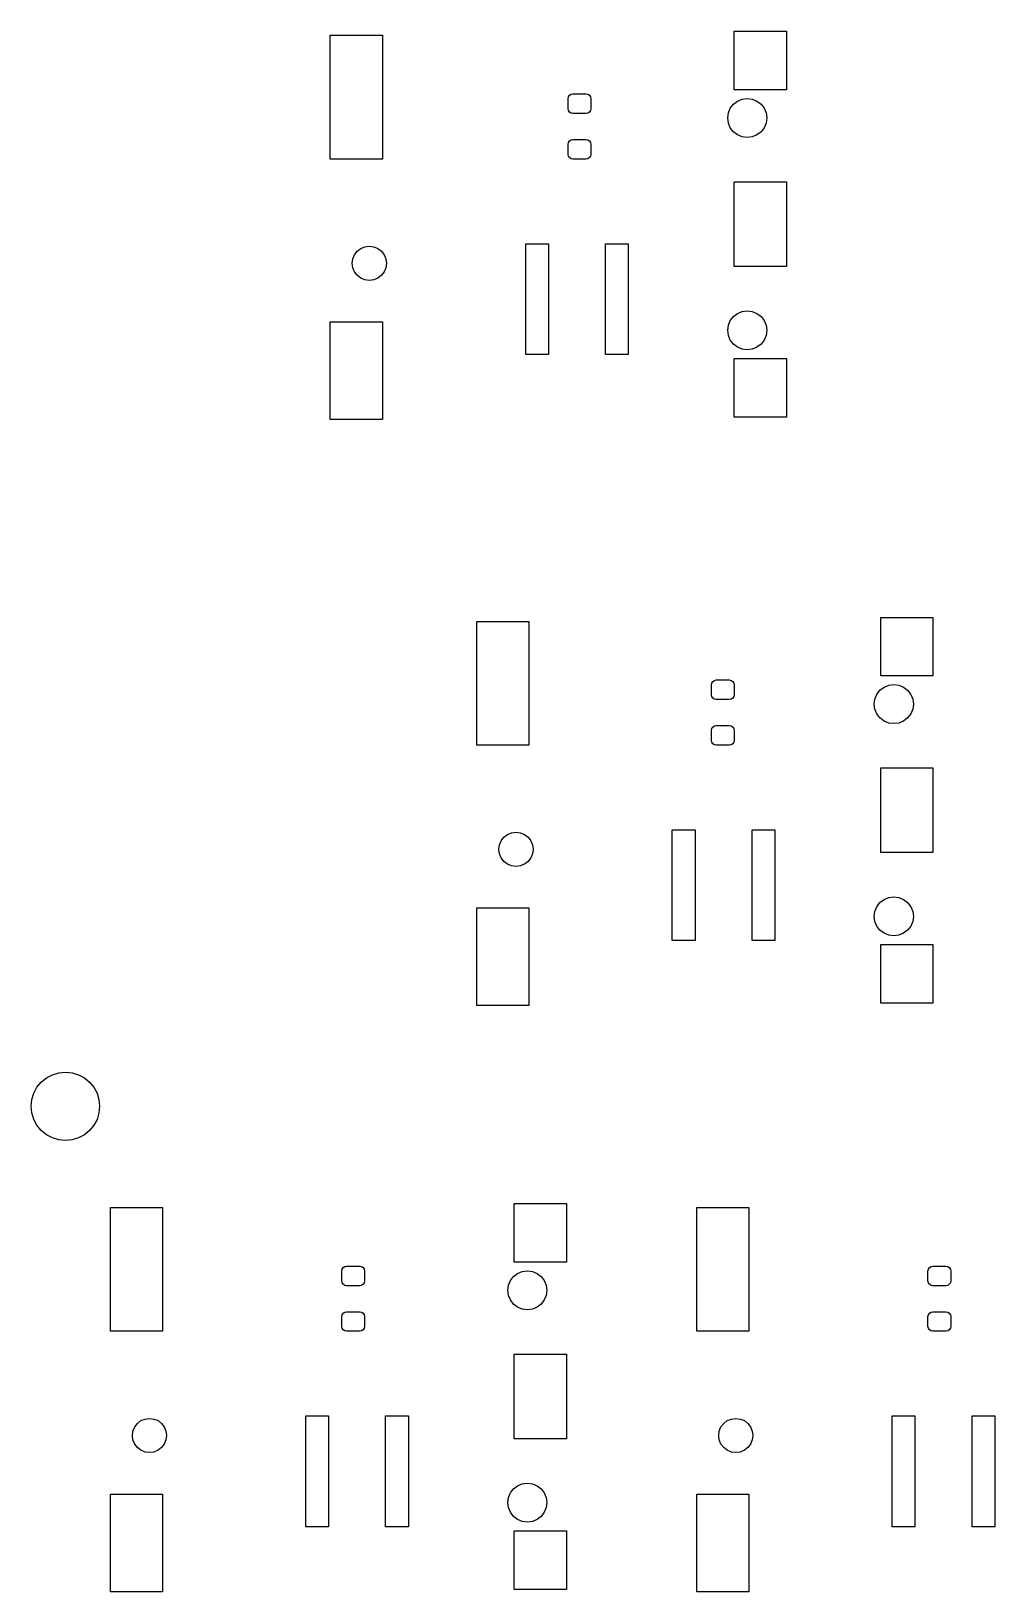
# Model space of a CAD drawing. Extents: x 0.7 to 11, y -6.1 to -1.6.
# Drawn here: x 0.684 to 1.848, y -5.756 to -3.869 of the extents above; entities that cross this region are included whole.
import ezdxf

# ---------------------------------------------------------------- set-up
doc = ezdxf.new("R2010")
doc.units = 0
doc.header["$MEASUREMENT"] = 0
doc.layers.add('BLACK', color=7, linetype='CONTINUOUS')

msp = doc.modelspace()

# ---------------------------------------------------------------- linework, layer by layer
at = {"layer": 'BLACK', "linetype": 'CONTINUOUS'}
for p, q in [((1.0453, -4.0236), (1.0453, -3.874)), ((1.0453, -3.874), (1.1083, -3.874)), ((1.1083, -3.874), (1.1083, -4.0236)), ((1.5335, -3.94), (1.5335, -3.8691)), ((1.5335, -3.8691), (1.5965, -3.8691)), ((1.5965, -3.8691), (1.5965, -3.94)), ((1.5965, -3.94), (1.5335, -3.94)), ((1.3327, -3.9508), (1.3331, -3.9485)), ((1.3327, -3.9626), (1.3327, -3.9508)), ((1.3331, -3.9485), (1.3344, -3.9466)), ((1.3344, -3.9466), (1.3363, -3.9453)), ((1.3363, -3.9453), (1.3386, -3.9449)), ((1.3386, -3.9449), (1.3543, -3.9449)), ((1.3543, -3.9449), (1.3566, -3.9453)), ((1.3566, -3.9453), (1.3585, -3.9466)), ((1.3585, -3.9466), (1.3598, -3.9485)), ((1.3598, -3.9485), (1.3602, -3.9508)), ((1.3602, -3.9508), (1.3602, -3.9626)), ((1.5264, -3.9679), (1.5288, -3.9622)), ((1.5288, -3.9622), (1.5325, -3.9573)), ((1.5325, -3.9573), (1.5374, -3.9536)), ((1.5374, -3.9536), (1.5431, -3.9512)), ((1.5431, -3.9512), (1.5492, -3.9504)), ((1.5492, -3.9504), (1.5553, -3.9512)), ((1.5553, -3.9512), (1.561, -3.9536)), ((1.561, -3.9536), (1.5659, -3.9573)), ((1.5659, -3.9573), (1.5697, -3.9622)), ((1.5697, -3.9622), (1.572, -3.9679)), ((1.3331, -3.9649), (1.3327, -3.9626)), ((1.3344, -3.9668), (1.3331, -3.9649)), ((1.3363, -3.9681), (1.3344, -3.9668)), ((1.3386, -3.9685), (1.3363, -3.9681)), ((1.3543, -3.9685), (1.3386, -3.9685)), ((1.3566, -3.9681), (1.3543, -3.9685)), ((1.3585, -3.9668), (1.3566, -3.9681)), ((1.3598, -3.9649), (1.3585, -3.9668)), ((1.3602, -3.9626), (1.3598, -3.9649)), ((1.5256, -3.974), (1.5264, -3.9679)), ((1.5264, -3.9801), (1.5256, -3.974)), ((1.5288, -3.9858), (1.5264, -3.9801)), ((1.572, -3.9801), (1.5697, -3.9858)), ((1.572, -3.9679), (1.5728, -3.974)), ((1.5728, -3.974), (1.572, -3.9801)), ((1.3363, -4.0004), (1.3386, -4)), ((1.3386, -4), (1.3543, -4)), ((1.3543, -4), (1.3566, -4.0004)), ((1.5325, -3.9907), (1.5288, -3.9858)), ((1.5374, -3.9945), (1.5325, -3.9907)), ((1.5431, -3.9968), (1.5374, -3.9945)), ((1.5492, -3.9976), (1.5431, -3.9968)), ((1.5553, -3.9968), (1.5492, -3.9976)), ((1.561, -3.9945), (1.5553, -3.9968)), ((1.5659, -3.9907), (1.561, -3.9945)), ((1.5697, -3.9858), (1.5659, -3.9907)), ((1.3327, -4.0059), (1.3331, -4.0036)), ((1.3327, -4.0177), (1.3327, -4.0059)), ((1.3331, -4.02), (1.3327, -4.0177)), ((1.3331, -4.0036), (1.3344, -4.0017)), ((1.3344, -4.0017), (1.3363, -4.0004)), ((1.3566, -4.0004), (1.3585, -4.0017)), ((1.3585, -4.0017), (1.3598, -4.0036)), ((1.3598, -4.0036), (1.3602, -4.0059)), ((1.3602, -4.0177), (1.3598, -4.02)), ((1.3602, -4.0059), (1.3602, -4.0177)), ((1.1083, -4.0236), (1.0453, -4.0236)), ((1.3344, -4.0219), (1.3331, -4.02)), ((1.3363, -4.0232), (1.3344, -4.0219)), ((1.3386, -4.0236), (1.3363, -4.0232)), ((1.3543, -4.0236), (1.3386, -4.0236)), ((1.3566, -4.0232), (1.3543, -4.0236)), ((1.3585, -4.0219), (1.3566, -4.0232)), ((1.3598, -4.02), (1.3585, -4.0219)), ((1.5335, -4.1535), (1.5335, -4.0512)), ((1.5335, -4.0512), (1.5965, -4.0512)), ((1.5965, -4.0512), (1.5965, -4.1535)), ((1.0779, -4.135), (1.0822, -4.1317)), ((1.0822, -4.1317), (1.0872, -4.1296)), ((1.0872, -4.1296), (1.0925, -4.1289)), ((1.0925, -4.1289), (1.0979, -4.1296)), ((1.0979, -4.1296), (1.1029, -4.1317)), ((1.1029, -4.1317), (1.1071, -4.135)), ((1.2815, -4.2598), (1.2815, -4.126)), ((1.2815, -4.126), (1.3091, -4.126)), ((1.3091, -4.126), (1.3091, -4.2598)), ((1.378, -4.2598), (1.378, -4.126)), ((1.378, -4.126), (1.4055, -4.126)), ((1.4055, -4.126), (1.4055, -4.2598)), ((1.0719, -4.1496), (1.0726, -4.1443)), ((1.0726, -4.155), (1.0719, -4.1496)), ((1.0726, -4.1443), (1.0746, -4.1393)), ((1.0746, -4.1393), (1.0779, -4.135)), ((1.1071, -4.135), (1.1104, -4.1393)), ((1.1104, -4.1393), (1.1125, -4.1443)), ((1.1125, -4.1443), (1.1132, -4.1496)), ((1.1132, -4.1496), (1.1125, -4.155)), ((1.0746, -4.1599), (1.0726, -4.155)), ((1.0779, -4.1642), (1.0746, -4.1599)), ((1.0822, -4.1675), (1.0779, -4.1642)), ((1.0872, -4.1696), (1.0822, -4.1675)), ((1.0925, -4.1703), (1.0872, -4.1696)), ((1.0979, -4.1696), (1.0925, -4.1703)), ((1.1029, -4.1675), (1.0979, -4.1696)), ((1.1071, -4.1642), (1.1029, -4.1675)), ((1.1104, -4.1599), (1.1071, -4.1642)), ((1.1125, -4.155), (1.1104, -4.1599)), ((1.5965, -4.1535), (1.5335, -4.1535)), ((1.5431, -4.2079), (1.5492, -4.2071)), ((1.5492, -4.2071), (1.5553, -4.2079)), ((1.0453, -4.3386), (1.0453, -4.2205)), ((1.0453, -4.2205), (1.1083, -4.2205)), ((1.1083, -4.2205), (1.1083, -4.3386)), ((1.5256, -4.2307), (1.5264, -4.2246)), ((1.5264, -4.2246), (1.5288, -4.2189)), ((1.5288, -4.2189), (1.5325, -4.214)), ((1.5325, -4.214), (1.5374, -4.2103)), ((1.5374, -4.2103), (1.5431, -4.2079)), ((1.5553, -4.2079), (1.561, -4.2103)), ((1.561, -4.2103), (1.5659, -4.214)), ((1.5659, -4.214), (1.5697, -4.2189)), ((1.5697, -4.2189), (1.572, -4.2246)), ((1.572, -4.2246), (1.5728, -4.2307)), ((1.5264, -4.2368), (1.5256, -4.2307)), ((1.5288, -4.2425), (1.5264, -4.2368)), ((1.5325, -4.2474), (1.5288, -4.2425)), ((1.5697, -4.2425), (1.5659, -4.2474)), ((1.572, -4.2368), (1.5697, -4.2425)), ((1.5728, -4.2307), (1.572, -4.2368)), ((1.3091, -4.2598), (1.2815, -4.2598)), ((1.4055, -4.2598), (1.378, -4.2598)), ((1.5374, -4.2512), (1.5325, -4.2474)), ((1.5431, -4.2535), (1.5374, -4.2512)), ((1.5492, -4.2543), (1.5431, -4.2535)), ((1.5553, -4.2535), (1.5492, -4.2543)), ((1.561, -4.2512), (1.5553, -4.2535)), ((1.5659, -4.2474), (1.561, -4.2512)), ((1.5335, -4.3356), (1.5335, -4.2648)), ((1.5335, -4.2648), (1.5965, -4.2648)), ((1.5965, -4.2648), (1.5965, -4.3356)), ((1.1083, -4.3386), (1.0453, -4.3386)), ((1.5965, -4.3356), (1.5335, -4.3356)), ((1.2224, -4.7323), (1.2224, -4.5827)), ((1.2224, -4.5827), (1.2854, -4.5827)), ((1.2854, -4.5827), (1.2854, -4.7323)), ((1.7106, -4.6486), (1.7106, -4.5778)), ((1.7106, -4.5778), (1.7736, -4.5778)), ((1.7736, -4.5778), (1.7736, -4.6486)), ((1.5059, -4.6594), (1.5064, -4.6572)), ((1.5059, -4.6713), (1.5059, -4.6594)), ((1.5064, -4.6572), (1.5076, -4.6553)), ((1.5076, -4.6553), (1.5096, -4.654)), ((1.5096, -4.654), (1.5118, -4.6535)), ((1.5118, -4.6535), (1.5276, -4.6535)), ((1.5276, -4.6535), (1.5298, -4.654)), ((1.5298, -4.654), (1.5317, -4.6553)), ((1.5317, -4.6553), (1.533, -4.6572)), ((1.533, -4.6572), (1.5335, -4.6594)), ((1.5335, -4.6594), (1.5335, -4.6713)), ((1.7736, -4.6486), (1.7106, -4.6486)), ((1.7146, -4.6622), (1.7203, -4.6599)), ((1.7203, -4.6599), (1.7264, -4.6591)), ((1.7264, -4.6591), (1.7325, -4.6599)), ((1.7325, -4.6599), (1.7382, -4.6622)), ((1.5064, -4.6735), (1.5059, -4.6713)), ((1.5076, -4.6754), (1.5064, -4.6735)), ((1.5096, -4.6767), (1.5076, -4.6754)), ((1.5118, -4.6772), (1.5096, -4.6767)), ((1.5276, -4.6772), (1.5118, -4.6772)), ((1.5298, -4.6767), (1.5276, -4.6772)), ((1.5317, -4.6754), (1.5298, -4.6767)), ((1.533, -4.6735), (1.5317, -4.6754)), ((1.5335, -4.6713), (1.533, -4.6735)), ((1.7028, -4.6827), (1.7036, -4.6766)), ((1.7036, -4.6766), (1.7059, -4.6709)), ((1.7059, -4.6709), (1.7097, -4.666)), ((1.7097, -4.666), (1.7146, -4.6622)), ((1.7382, -4.6622), (1.7431, -4.666)), ((1.7431, -4.666), (1.7468, -4.6709)), ((1.7468, -4.6709), (1.7492, -4.6766)), ((1.7492, -4.6766), (1.75, -4.6827)), ((1.7036, -4.6888), (1.7028, -4.6827)), ((1.7059, -4.6945), (1.7036, -4.6888)), ((1.7097, -4.6994), (1.7059, -4.6945)), ((1.7468, -4.6945), (1.7431, -4.6994)), ((1.7492, -4.6888), (1.7468, -4.6945)), ((1.75, -4.6827), (1.7492, -4.6888)), ((1.5059, -4.7146), (1.5064, -4.7123)), ((1.5059, -4.7264), (1.5059, -4.7146)), ((1.5064, -4.7123), (1.5076, -4.7104)), ((1.5076, -4.7104), (1.5096, -4.7091)), ((1.5096, -4.7091), (1.5118, -4.7087)), ((1.5118, -4.7087), (1.5276, -4.7087)), ((1.5276, -4.7087), (1.5298, -4.7091)), ((1.5298, -4.7091), (1.5317, -4.7104)), ((1.5317, -4.7104), (1.533, -4.7123)), ((1.533, -4.7123), (1.5335, -4.7146)), ((1.5335, -4.7146), (1.5335, -4.7264)), ((1.7146, -4.7031), (1.7097, -4.6994)), ((1.7203, -4.7055), (1.7146, -4.7031)), ((1.7264, -4.7063), (1.7203, -4.7055)), ((1.7325, -4.7055), (1.7264, -4.7063)), ((1.7382, -4.7031), (1.7325, -4.7055)), ((1.7431, -4.6994), (1.7382, -4.7031)), ((1.2854, -4.7323), (1.2224, -4.7323)), ((1.5064, -4.7286), (1.5059, -4.7264)), ((1.5076, -4.7306), (1.5064, -4.7286)), ((1.5096, -4.7318), (1.5076, -4.7306)), ((1.5118, -4.7323), (1.5096, -4.7318)), ((1.5276, -4.7323), (1.5118, -4.7323)), ((1.5298, -4.7318), (1.5276, -4.7323)), ((1.5317, -4.7306), (1.5298, -4.7318)), ((1.533, -4.7286), (1.5317, -4.7306)), ((1.5335, -4.7264), (1.533, -4.7286)), ((1.7106, -4.8622), (1.7106, -4.7598)), ((1.7106, -4.7598), (1.7736, -4.7598)), ((1.7736, -4.7598), (1.7736, -4.8622)), ((1.2497, -4.8529), (1.2518, -4.8479)), ((1.2518, -4.8479), (1.2551, -4.8437)), ((1.2551, -4.8437), (1.2594, -4.8404)), ((1.2594, -4.8404), (1.2643, -4.8383)), ((1.2643, -4.8383), (1.2697, -4.8376)), ((1.2697, -4.8376), (1.275, -4.8383)), ((1.275, -4.8383), (1.28, -4.8404)), ((1.28, -4.8404), (1.2843, -4.8437)), ((1.2843, -4.8437), (1.2876, -4.8479)), ((1.2876, -4.8479), (1.2897, -4.8529)), ((1.4587, -4.9685), (1.4587, -4.8346)), ((1.4587, -4.8346), (1.4862, -4.8346)), ((1.4862, -4.8346), (1.4862, -4.9685)), ((1.5551, -4.9685), (1.5551, -4.8346)), ((1.5551, -4.8346), (1.5827, -4.8346)), ((1.5827, -4.8346), (1.5827, -4.9685)), ((1.249, -4.8583), (1.2497, -4.8529)), ((1.2497, -4.8636), (1.249, -4.8583)), ((1.2518, -4.8686), (1.2497, -4.8636)), ((1.2897, -4.8636), (1.2876, -4.8686)), ((1.2897, -4.8529), (1.2904, -4.8583)), ((1.2904, -4.8583), (1.2897, -4.8636)), ((1.7736, -4.8622), (1.7106, -4.8622)), ((1.2551, -4.8729), (1.2518, -4.8686)), ((1.2594, -4.8762), (1.2551, -4.8729)), ((1.2643, -4.8782), (1.2594, -4.8762)), ((1.2697, -4.8789), (1.2643, -4.8782)), ((1.275, -4.8782), (1.2697, -4.8789)), ((1.28, -4.8762), (1.275, -4.8782)), ((1.2843, -4.8729), (1.28, -4.8762)), ((1.2876, -4.8686), (1.2843, -4.8729)), ((1.7059, -4.9276), (1.7097, -4.9227)), ((1.7097, -4.9227), (1.7146, -4.9189)), ((1.7146, -4.9189), (1.7203, -4.9166)), ((1.7203, -4.9166), (1.7264, -4.9157)), ((1.7264, -4.9157), (1.7325, -4.9166)), ((1.7325, -4.9166), (1.7382, -4.9189)), ((1.7382, -4.9189), (1.7431, -4.9227)), ((1.7431, -4.9227), (1.7468, -4.9276)), ((1.2224, -5.0472), (1.2224, -4.9291)), ((1.2224, -4.9291), (1.2854, -4.9291)), ((1.2854, -4.9291), (1.2854, -5.0472)), ((1.7028, -4.9394), (1.7036, -4.9333)), ((1.7036, -4.9455), (1.7028, -4.9394)), ((1.7036, -4.9333), (1.7059, -4.9276)), ((1.7468, -4.9276), (1.7492, -4.9333)), ((1.7492, -4.9333), (1.75, -4.9394)), ((1.75, -4.9394), (1.7492, -4.9455)), ((1.7059, -4.9512), (1.7036, -4.9455)), ((1.7097, -4.9561), (1.7059, -4.9512)), ((1.7146, -4.9598), (1.7097, -4.9561)), ((1.7203, -4.9622), (1.7146, -4.9598)), ((1.7264, -4.963), (1.7203, -4.9622)), ((1.7325, -4.9622), (1.7264, -4.963)), ((1.7382, -4.9598), (1.7325, -4.9622)), ((1.7431, -4.9561), (1.7382, -4.9598)), ((1.7468, -4.9512), (1.7431, -4.9561)), ((1.7492, -4.9455), (1.7468, -4.9512)), ((1.4862, -4.9685), (1.4587, -4.9685)), ((1.5827, -4.9685), (1.5551, -4.9685)), ((1.7106, -5.0443), (1.7106, -4.9734)), ((1.7106, -4.9734), (1.7736, -4.9734)), ((1.7736, -4.9734), (1.7736, -5.0443)), ((1.2854, -5.0472), (1.2224, -5.0472)), ((1.7736, -5.0443), (1.7106, -5.0443)), ((0.7022, -5.1345), (0.7094, -5.1307)), ((0.7094, -5.1307), (0.7171, -5.1284)), ((0.7171, -5.1284), (0.7252, -5.1276)), ((0.7252, -5.1276), (0.7333, -5.1284)), ((0.7333, -5.1284), (0.741, -5.1307)), ((0.741, -5.1307), (0.7482, -5.1345)), ((0.687, -5.1531), (0.6908, -5.1459)), ((0.6908, -5.1459), (0.696, -5.1397)), ((0.696, -5.1397), (0.7022, -5.1345)), ((0.7482, -5.1345), (0.7544, -5.1397)), ((0.7544, -5.1397), (0.7596, -5.1459)), ((0.7596, -5.1459), (0.7634, -5.1531)), ((0.6839, -5.1689), (0.6847, -5.1608)), ((0.6847, -5.177), (0.6839, -5.1689)), ((0.6847, -5.1608), (0.687, -5.1531)), ((0.7634, -5.1531), (0.7657, -5.1608)), ((0.7657, -5.1608), (0.7665, -5.1689)), ((0.7665, -5.1689), (0.7657, -5.177)), ((0.687, -5.1847), (0.6847, -5.177)), ((0.6908, -5.1919), (0.687, -5.1847)), ((0.7634, -5.1847), (0.7596, -5.1919)), ((0.7657, -5.177), (0.7634, -5.1847)), ((0.696, -5.1981), (0.6908, -5.1919)), ((0.7022, -5.2033), (0.696, -5.1981)), ((0.7094, -5.2071), (0.7022, -5.2033)), ((0.7171, -5.2094), (0.7094, -5.2071)), ((0.741, -5.2071), (0.7333, -5.2094)), ((0.7482, -5.2033), (0.741, -5.2071)), ((0.7544, -5.1981), (0.7482, -5.2033)), ((0.7596, -5.1919), (0.7544, -5.1981)), ((0.7252, -5.2102), (0.7171, -5.2094)), ((0.7333, -5.2094), (0.7252, -5.2102)), ((0.7795, -5.4409), (0.7795, -5.2913)), ((0.7795, -5.2913), (0.8425, -5.2913)), ((0.8425, -5.2913), (0.8425, -5.4409)), ((1.2677, -5.3573), (1.2677, -5.2864)), ((1.2677, -5.2864), (1.3307, -5.2864)), ((1.3307, -5.2864), (1.3307, -5.3573)), ((1.4882, -5.4409), (1.4882, -5.2913)), ((1.4882, -5.2913), (1.5512, -5.2913)), ((1.5512, -5.2913), (1.5512, -5.4409)), ((1.3307, -5.3573), (1.2677, -5.3573)), ((1.0591, -5.3681), (1.0595, -5.3659)), ((1.0591, -5.3799), (1.0591, -5.3681)), ((1.0595, -5.3659), (1.0608, -5.3639)), ((1.0608, -5.3639), (1.0627, -5.3627)), ((1.0627, -5.3627), (1.065, -5.3622)), ((1.065, -5.3622), (1.0807, -5.3622)), ((1.0807, -5.3622), (1.083, -5.3627)), ((1.083, -5.3627), (1.0849, -5.3639)), ((1.0849, -5.3639), (1.0862, -5.3659)), ((1.0862, -5.3659), (1.0866, -5.3681)), ((1.0866, -5.3681), (1.0866, -5.3799)), ((1.263, -5.3795), (1.2668, -5.3746)), ((1.2668, -5.3746), (1.2717, -5.3709)), ((1.2717, -5.3709), (1.2774, -5.3685)), ((1.2774, -5.3685), (1.2835, -5.3677)), ((1.2835, -5.3677), (1.2896, -5.3685)), ((1.2896, -5.3685), (1.2953, -5.3709)), ((1.2953, -5.3709), (1.3002, -5.3746)), ((1.3002, -5.3746), (1.3039, -5.3795)), ((1.7677, -5.3681), (1.7682, -5.3659)), ((1.7677, -5.3799), (1.7677, -5.3681)), ((1.7682, -5.3659), (1.7694, -5.3639)), ((1.7694, -5.3639), (1.7714, -5.3627)), ((1.7714, -5.3627), (1.7736, -5.3622)), ((1.7736, -5.3622), (1.7894, -5.3622)), ((1.7894, -5.3622), (1.7916, -5.3627)), ((1.7916, -5.3627), (1.7935, -5.3639)), ((1.7935, -5.3639), (1.7948, -5.3659)), ((1.7948, -5.3659), (1.7953, -5.3681)), ((1.7953, -5.3681), (1.7953, -5.3799)), ((1.0595, -5.3822), (1.0591, -5.3799)), ((1.0608, -5.3841), (1.0595, -5.3822)), ((1.0627, -5.3854), (1.0608, -5.3841)), ((1.065, -5.3858), (1.0627, -5.3854)), ((1.0807, -5.3858), (1.065, -5.3858)), ((1.083, -5.3854), (1.0807, -5.3858)), ((1.0849, -5.3841), (1.083, -5.3854)), ((1.0862, -5.3822), (1.0849, -5.3841)), ((1.0866, -5.3799), (1.0862, -5.3822)), ((1.2598, -5.3913), (1.2606, -5.3852)), ((1.2606, -5.3975), (1.2598, -5.3913)), ((1.2606, -5.3852), (1.263, -5.3795)), ((1.3039, -5.3795), (1.3063, -5.3852)), ((1.3063, -5.3852), (1.3071, -5.3913)), ((1.3071, -5.3913), (1.3063, -5.3975)), ((1.7682, -5.3822), (1.7677, -5.3799)), ((1.7694, -5.3841), (1.7682, -5.3822)), ((1.7714, -5.3854), (1.7694, -5.3841)), ((1.7736, -5.3858), (1.7714, -5.3854)), ((1.7894, -5.3858), (1.7736, -5.3858)), ((1.7916, -5.3854), (1.7894, -5.3858)), ((1.7935, -5.3841), (1.7916, -5.3854)), ((1.7948, -5.3822), (1.7935, -5.3841)), ((1.7953, -5.3799), (1.7948, -5.3822)), ((1.263, -5.4031), (1.2606, -5.3975)), ((1.2668, -5.408), (1.263, -5.4031)), ((1.2717, -5.4118), (1.2668, -5.408)), ((1.2774, -5.4142), (1.2717, -5.4118)), ((1.2835, -5.415), (1.2774, -5.4142)), ((1.2896, -5.4142), (1.2835, -5.415)), ((1.2953, -5.4118), (1.2896, -5.4142)), ((1.3002, -5.408), (1.2953, -5.4118)), ((1.3039, -5.4031), (1.3002, -5.408)), ((1.3063, -5.3975), (1.3039, -5.4031)), ((1.0591, -5.4232), (1.0595, -5.421)), ((1.0591, -5.435), (1.0591, -5.4232)), ((1.0595, -5.421), (1.0608, -5.4191)), ((1.0608, -5.4191), (1.0627, -5.4178)), ((1.0627, -5.4178), (1.065, -5.4173)), ((1.065, -5.4173), (1.0807, -5.4173)), ((1.0807, -5.4173), (1.083, -5.4178)), ((1.083, -5.4178), (1.0849, -5.4191)), ((1.0849, -5.4191), (1.0862, -5.421)), ((1.0862, -5.421), (1.0866, -5.4232)), ((1.0866, -5.4232), (1.0866, -5.435)), ((1.7677, -5.4232), (1.7682, -5.421)), ((1.7677, -5.435), (1.7677, -5.4232)), ((1.7682, -5.421), (1.7694, -5.4191)), ((1.7694, -5.4191), (1.7714, -5.4178)), ((1.7714, -5.4178), (1.7736, -5.4173)), ((1.7736, -5.4173), (1.7894, -5.4173)), ((1.7894, -5.4173), (1.7916, -5.4178)), ((1.7916, -5.4178), (1.7935, -5.4191)), ((1.7935, -5.4191), (1.7948, -5.421)), ((1.7948, -5.421), (1.7953, -5.4232)), ((1.7953, -5.4232), (1.7953, -5.435)), ((0.8425, -5.4409), (0.7795, -5.4409)), ((1.0595, -5.4373), (1.0591, -5.435)), ((1.0608, -5.4392), (1.0595, -5.4373)), ((1.0627, -5.4405), (1.0608, -5.4392)), ((1.065, -5.4409), (1.0627, -5.4405)), ((1.0807, -5.4409), (1.065, -5.4409)), ((1.083, -5.4405), (1.0807, -5.4409)), ((1.0849, -5.4392), (1.083, -5.4405)), ((1.0862, -5.4373), (1.0849, -5.4392)), ((1.0866, -5.435), (1.0862, -5.4373)), ((1.5512, -5.4409), (1.4882, -5.4409)), ((1.7682, -5.4373), (1.7677, -5.435)), ((1.7694, -5.4392), (1.7682, -5.4373)), ((1.7714, -5.4405), (1.7694, -5.4392)), ((1.7736, -5.4409), (1.7714, -5.4405)), ((1.7894, -5.4409), (1.7736, -5.4409)), ((1.7916, -5.4405), (1.7894, -5.4409)), ((1.7935, -5.4392), (1.7916, -5.4405)), ((1.7948, -5.4373), (1.7935, -5.4392)), ((1.7953, -5.435), (1.7948, -5.4373)), ((1.2677, -5.5709), (1.2677, -5.4685)), ((1.2677, -5.4685), (1.3307, -5.4685)), ((1.3307, -5.4685), (1.3307, -5.5709)), ((0.8164, -5.549), (0.8214, -5.547)), ((0.8214, -5.547), (0.8268, -5.5463)), ((0.8268, -5.5463), (0.8321, -5.547)), ((0.8321, -5.547), (0.8371, -5.549)), ((1.0157, -5.6772), (1.0157, -5.5433)), ((1.0157, -5.5433), (1.0433, -5.5433)), ((1.0433, -5.5433), (1.0433, -5.6772)), ((1.1122, -5.6772), (1.1122, -5.5433)), ((1.1122, -5.5433), (1.1398, -5.5433)), ((1.1398, -5.5433), (1.1398, -5.6772)), ((1.5251, -5.549), (1.5301, -5.547)), ((1.5301, -5.547), (1.5354, -5.5463)), ((1.5354, -5.5463), (1.5408, -5.547)), ((1.5408, -5.547), (1.5458, -5.549)), ((1.7244, -5.6772), (1.7244, -5.5433)), ((1.7244, -5.5433), (1.752, -5.5433)), ((1.752, -5.5433), (1.752, -5.6772)), ((1.8209, -5.6772), (1.8209, -5.5433)), ((1.8209, -5.5433), (1.8484, -5.5433)), ((1.8484, -5.5433), (1.8484, -5.6772)), ((0.8061, -5.5669), (0.8068, -5.5616)), ((0.8068, -5.5616), (0.8089, -5.5566)), ((0.8089, -5.5566), (0.8122, -5.5523)), ((0.8122, -5.5523), (0.8164, -5.549)), ((0.8371, -5.549), (0.8414, -5.5523)), ((0.8414, -5.5523), (0.8447, -5.5566)), ((0.8447, -5.5566), (0.8467, -5.5616)), ((0.8467, -5.5616), (0.8474, -5.5669)), ((1.5148, -5.5669), (1.5155, -5.5616)), ((1.5155, -5.5616), (1.5175, -5.5566)), ((1.5175, -5.5566), (1.5208, -5.5523)), ((1.5208, -5.5523), (1.5251, -5.549)), ((1.5458, -5.549), (1.55, -5.5523)), ((1.55, -5.5523), (1.5533, -5.5566)), ((1.5533, -5.5566), (1.5554, -5.5616)), ((1.5554, -5.5616), (1.5561, -5.5669)), ((0.8068, -5.5723), (0.8061, -5.5669)), ((0.8089, -5.5773), (0.8068, -5.5723)), ((0.8122, -5.5815), (0.8089, -5.5773)), ((0.8164, -5.5848), (0.8122, -5.5815)), ((0.8214, -5.5869), (0.8164, -5.5848)), ((0.8371, -5.5848), (0.8321, -5.5869)), ((0.8414, -5.5815), (0.8371, -5.5848)), ((0.8447, -5.5773), (0.8414, -5.5815)), ((0.8467, -5.5723), (0.8447, -5.5773)), ((0.8474, -5.5669), (0.8467, -5.5723)), ((1.3307, -5.5709), (1.2677, -5.5709)), ((1.5155, -5.5723), (1.5148, -5.5669)), ((1.5175, -5.5773), (1.5155, -5.5723)), ((1.5208, -5.5815), (1.5175, -5.5773)), ((1.5251, -5.5848), (1.5208, -5.5815)), ((1.5301, -5.5869), (1.5251, -5.5848)), ((1.5458, -5.5848), (1.5408, -5.5869)), ((1.55, -5.5815), (1.5458, -5.5848)), ((1.5533, -5.5773), (1.55, -5.5815)), ((1.5554, -5.5723), (1.5533, -5.5773)), ((1.5561, -5.5669), (1.5554, -5.5723)), ((0.8268, -5.5876), (0.8214, -5.5869)), ((0.8321, -5.5869), (0.8268, -5.5876)), ((1.5354, -5.5876), (1.5301, -5.5869)), ((1.5408, -5.5869), (1.5354, -5.5876)), ((0.7795, -5.7559), (0.7795, -5.6378)), ((0.7795, -5.6378), (0.8425, -5.6378)), ((0.8425, -5.6378), (0.8425, -5.7559)), ((1.2606, -5.6419), (1.263, -5.6362)), ((1.263, -5.6362), (1.2668, -5.6313)), ((1.2668, -5.6313), (1.2717, -5.6276)), ((1.2717, -5.6276), (1.2774, -5.6252)), ((1.2774, -5.6252), (1.2835, -5.6244)), ((1.2835, -5.6244), (1.2896, -5.6252)), ((1.2896, -5.6252), (1.2953, -5.6276)), ((1.2953, -5.6276), (1.3002, -5.6313)), ((1.3002, -5.6313), (1.3039, -5.6362)), ((1.3039, -5.6362), (1.3063, -5.6419)), ((1.4882, -5.7559), (1.4882, -5.6378)), ((1.4882, -5.6378), (1.5512, -5.6378)), ((1.5512, -5.6378), (1.5512, -5.7559)), ((1.2598, -5.648), (1.2606, -5.6419)), ((1.2606, -5.6541), (1.2598, -5.648)), ((1.263, -5.6598), (1.2606, -5.6541)), ((1.2668, -5.6647), (1.263, -5.6598)), ((1.3039, -5.6598), (1.3002, -5.6647)), ((1.3063, -5.6541), (1.3039, -5.6598)), ((1.3063, -5.6419), (1.3071, -5.648)), ((1.3071, -5.648), (1.3063, -5.6541)), ((1.0433, -5.6772), (1.0157, -5.6772)), ((1.1398, -5.6772), (1.1122, -5.6772)), ((1.2717, -5.6685), (1.2668, -5.6647)), ((1.2774, -5.6708), (1.2717, -5.6685)), ((1.2835, -5.6717), (1.2774, -5.6708)), ((1.2896, -5.6708), (1.2835, -5.6717)), ((1.2953, -5.6685), (1.2896, -5.6708)), ((1.3002, -5.6647), (1.2953, -5.6685)), ((1.752, -5.6772), (1.7244, -5.6772)), ((1.8484, -5.6772), (1.8209, -5.6772)), ((1.2677, -5.753), (1.2677, -5.6821)), ((1.2677, -5.6821), (1.3307, -5.6821)), ((1.3307, -5.6821), (1.3307, -5.753)), ((1.3307, -5.753), (1.2677, -5.753)), ((0.8425, -5.7559), (0.7795, -5.7559)), ((1.5512, -5.7559), (1.4882, -5.7559))]:
    msp.add_line(p, q, dxfattribs=at)

doc.saveas('drawing.dxf')
